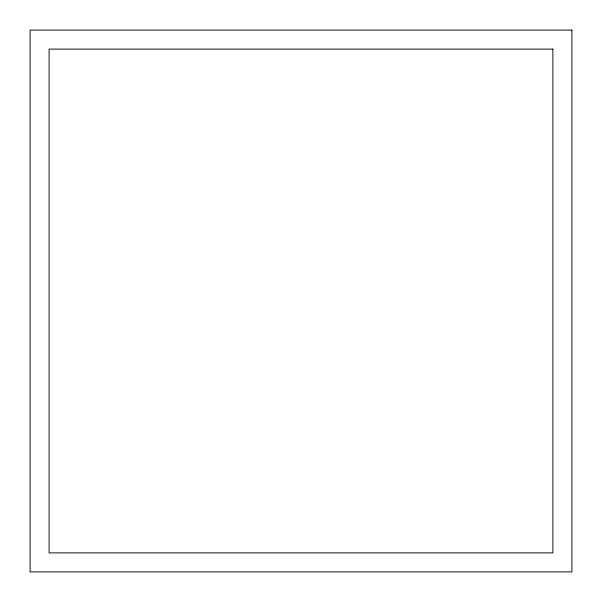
<?xml version="1.0" encoding="UTF-8"?>
<svg xmlns="http://www.w3.org/2000/svg" width="602" height="602" viewBox="0 0 602 602"><rect width="100%" height="100%" fill="white"/><g stroke="black" fill="none" stroke-linecap="round" stroke-linejoin="round"><path stroke-width="0.9" d="M571.9 30.1L30.1 30.1L30.1 571.9L571.9 571.9L571.9 30.1M552.892 49.108L49.108 49.108L49.108 552.892L552.892 552.892L552.892 49.108"/></g></svg>
